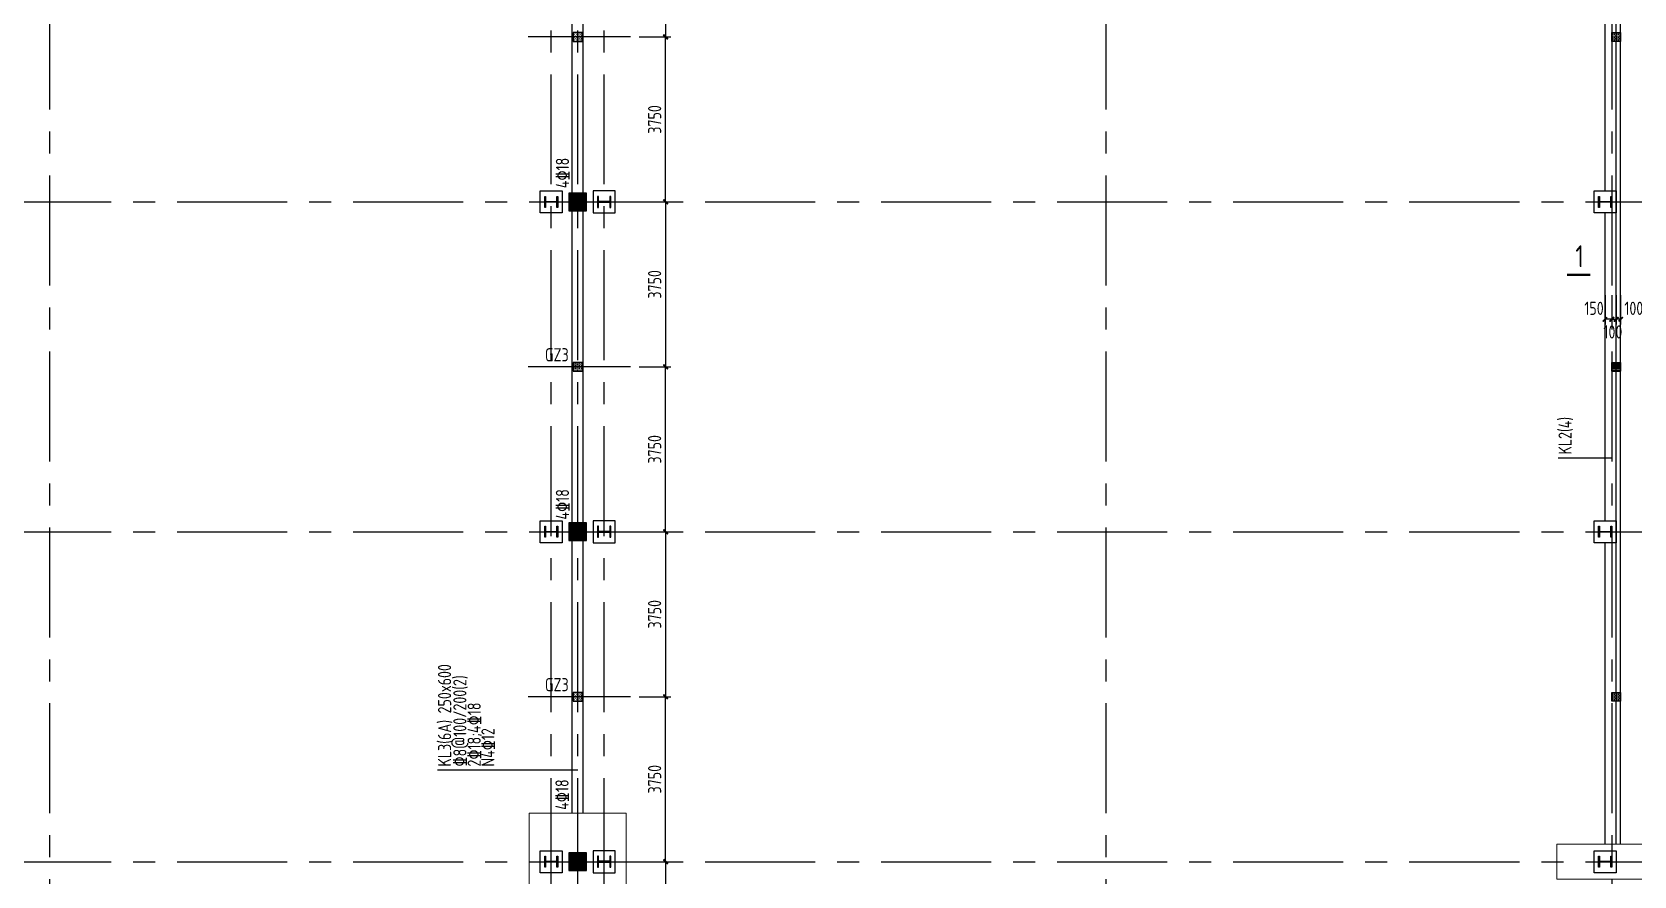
# Model space of a CAD drawing. Header units: millimetres. Extents: x 865490 to 879904, y 39442 to 44891.
# Drawn here: x 868949.2 to 869313.2, y 39670.1 to 39862 of the extents above; entities that cross this region are included whole.
import ezdxf

# ---------------------------------------------------------------- set-up
doc = ezdxf.new("R2010")
doc.units = ezdxf.units.MM
doc.header["$LTSCALE"] = 1000
doc.header["$MEASUREMENT"] = 0
doc.linetypes.add('CENTER', pattern=[2, 1.25, -0.25, 0.25, -0.25])
doc.linetypes.add('DOTE', pattern=[2.42, 2, -0.2, 0.02, -0.2])
doc.layers.add('1', color=4, linetype='Continuous', lineweight=70)
doc.layers.add('承台基础', color=23, linetype='Continuous', lineweight=18)
for name, color, linetype in [('DIM', 7, 'Continuous'), ('DOTE', 1, 'DOTE'), ('M_Prof', 2, 'Continuous'), ('PUB_DIM', 3, 'Continuous'), ('层14', 2, 'Continuous'), ('标注', 7, 'Continuous'), ('梁', 4, 'Continuous'), ('梁集中标注', 2, 'Continuous')]:
    doc.layers.add(name, color=color, linetype=linetype)
doc.styles.add('GBHZ', font='gbenor.shx', dxfattribs={"width": 0.9, "bigfont": 'gbcbig.shx'})
doc.dimstyles.new('Y100', dxfattribs={"dimscale": 0, "dimtxt": 3, "dimasz": 0.01, "dimexe": 1.2, "dimexo": 2, "dimgap": 1, "dimtad": 1, "dimdec": 0, "dimlfac": 100, "dimzin": 0, "dimdsep": 46, "dimtxsty": 'GBHZ', "dimblk": 'DX', "dimcen": 0.09, "dimdle": 1, "dimclrd": 7, "dimclre": 7, "dimclrt": 7, "dimadec": 0, "dimazin": 0, "dimtfac": 1, "dimtdec": 0, "dimtix": 1, "dimtmove": 2, "dimatfit": 3, "dimldrblk": 'DX', "dimfxl": 0, "dimtolj": 1, "dimtzin": 0, "dimarcsym": 0})
pattern_1 = [(0, (-657.64333, 1.7724), (0.15625, 0.3125), [0, -0.3125])]

# ---------------------------------------------------------------- blocks, each defined once
blk = doc.blocks.new('DX')
at = {"color": 0, "linetype": 'ByBlock', "const_width": 40}
blk.add_lwpolyline([(-54, -51), (46, 49)], dxfattribs=at)
blk = doc.blocks.new('*D1191')
at = {"layer": 'Defpoints', "color": 0, "transparency": 16777216}
for p in [(869085.15, 39673.36), (869085.15, 39635.86), (869093.15, 39635.86)]:
    blk.add_point(p, dxfattribs=at)
at = {"layer": 'dim', "color": 7, "lineweight": -2, "transparency": 16777216}
for p, q in [((869087.15, 39673.36), (869094.35, 39673.36)), ((869093.15, 39673.35), (869093.15, 39635.87)), ((869087.15, 39635.86), (869094.35, 39635.86))]:
    blk.add_line(p, q, dxfattribs=at)
at = {"layer": 'dim', "color": 7, "lineweight": -2, "transparency": 16777216, "xscale": 0.01, "yscale": 0.01, "zscale": 0.01}
for p, rotation in [((869093.15, 39673.36), 90), ((869093.15, 39635.86), 270)]:
    blk.add_blockref('DX', p, dxfattribs=dict(at, rotation=rotation))
at = {"layer": 'dim', "color": 7, "transparency": 16777216, "insert": (869090.65, 39654.61), "char_height": 3, "attachment_point": 5, "rotation": 90, "style": 'GBHZ'}
blk.add_mtext('\\A1;3750', dxfattribs=at)
blk = doc.blocks.new('*D1192')
at = {"layer": 'Defpoints', "color": 0, "transparency": 16777216}
for p in [(869085.15, 39710.86), (869093.15, 39710.86), (869085.15, 39673.36)]:
    blk.add_point(p, dxfattribs=at)
at = {"layer": 'dim', "color": 7, "lineweight": -2, "transparency": 16777216}
for p, q in [((869087.15, 39710.86), (869094.35, 39710.86)), ((869093.15, 39673.37), (869093.15, 39710.85)), ((869087.15, 39673.36), (869094.35, 39673.36))]:
    blk.add_line(p, q, dxfattribs=at)
at = {"layer": 'dim', "color": 7, "lineweight": -2, "transparency": 16777216, "xscale": 0.01, "yscale": 0.01, "zscale": 0.01}
for p, rotation in [((869093.15, 39710.86), 90), ((869093.15, 39673.36), 270)]:
    blk.add_blockref('DX', p, dxfattribs=dict(at, rotation=rotation))
at = {"layer": 'dim', "color": 7, "transparency": 16777216, "insert": (869090.65, 39692.11), "char_height": 3, "attachment_point": 5, "rotation": 90, "style": 'GBHZ'}
blk.add_mtext('\\A1;3750', dxfattribs=at)
blk = doc.blocks.new('*D1193')
at = {"layer": 'Defpoints', "color": 0, "transparency": 16777216}
for p in [(869085.15, 39748.36), (869085.15, 39710.86), (869093.15, 39710.86)]:
    blk.add_point(p, dxfattribs=at)
at = {"layer": 'dim', "color": 7, "lineweight": -2, "transparency": 16777216}
for p, q in [((869087.15, 39748.36), (869094.35, 39748.36)), ((869093.15, 39748.35), (869093.15, 39710.87)), ((869087.15, 39710.86), (869094.35, 39710.86))]:
    blk.add_line(p, q, dxfattribs=at)
at = {"layer": 'dim', "color": 7, "lineweight": -2, "transparency": 16777216, "xscale": 0.01, "yscale": 0.01, "zscale": 0.01}
for p, rotation in [((869093.15, 39748.36), 90), ((869093.15, 39710.86), 270)]:
    blk.add_blockref('DX', p, dxfattribs=dict(at, rotation=rotation))
at = {"layer": 'dim', "color": 7, "transparency": 16777216, "insert": (869090.65, 39729.61), "char_height": 3, "attachment_point": 5, "rotation": 90, "style": 'GBHZ'}
blk.add_mtext('\\A1;3750', dxfattribs=at)
blk = doc.blocks.new('*D1194')
at = {"layer": 'Defpoints', "color": 0, "transparency": 16777216}
for p in [(869085.15, 39785.86), (869093.15, 39785.86), (869085.15, 39748.36)]:
    blk.add_point(p, dxfattribs=at)
at = {"layer": 'dim', "color": 7, "lineweight": -2, "transparency": 16777216}
for p, q in [((869087.15, 39785.86), (869094.35, 39785.86)), ((869093.15, 39748.37), (869093.15, 39785.85)), ((869087.15, 39748.36), (869094.35, 39748.36))]:
    blk.add_line(p, q, dxfattribs=at)
at = {"layer": 'dim', "color": 7, "lineweight": -2, "transparency": 16777216, "xscale": 0.01, "yscale": 0.01, "zscale": 0.01}
for p, rotation in [((869093.15, 39785.86), 90), ((869093.15, 39748.36), 270)]:
    blk.add_blockref('DX', p, dxfattribs=dict(at, rotation=rotation))
at = {"layer": 'dim', "color": 7, "transparency": 16777216, "insert": (869090.65, 39767.11), "char_height": 3, "attachment_point": 5, "rotation": 90, "style": 'GBHZ'}
blk.add_mtext('\\A1;3750', dxfattribs=at)
blk = doc.blocks.new('*D1195')
at = {"layer": 'Defpoints', "color": 0, "transparency": 16777216}
for p in [(869085.15, 39823.36), (869085.15, 39785.86), (869093.15, 39785.86)]:
    blk.add_point(p, dxfattribs=at)
at = {"layer": 'dim', "color": 7, "lineweight": -2, "transparency": 16777216}
for p, q in [((869087.15, 39823.36), (869094.35, 39823.36)), ((869093.15, 39823.35), (869093.15, 39785.87)), ((869087.15, 39785.86), (869094.35, 39785.86))]:
    blk.add_line(p, q, dxfattribs=at)
at = {"layer": 'dim', "color": 7, "lineweight": -2, "transparency": 16777216, "xscale": 0.01, "yscale": 0.01, "zscale": 0.01}
for p, rotation in [((869093.15, 39823.36), 90), ((869093.15, 39785.86), 270)]:
    blk.add_blockref('DX', p, dxfattribs=dict(at, rotation=rotation))
at = {"layer": 'dim', "color": 7, "transparency": 16777216, "insert": (869090.65, 39804.61), "char_height": 3, "attachment_point": 5, "rotation": 90, "style": 'GBHZ'}
blk.add_mtext('\\A1;3750', dxfattribs=at)
blk = doc.blocks.new('*D1196')
at = {"layer": 'Defpoints', "color": 0, "transparency": 16777216}
for p in [(869085.15, 39860.86), (869093.15, 39860.86), (869085.15, 39823.36)]:
    blk.add_point(p, dxfattribs=at)
at = {"layer": 'dim', "color": 7, "lineweight": -2, "transparency": 16777216}
for p, q in [((869087.15, 39860.86), (869094.35, 39860.86)), ((869093.15, 39823.37), (869093.15, 39860.85)), ((869087.15, 39823.36), (869094.35, 39823.36))]:
    blk.add_line(p, q, dxfattribs=at)
at = {"layer": 'dim', "color": 7, "lineweight": -2, "transparency": 16777216, "xscale": 0.01, "yscale": 0.01, "zscale": 0.01}
for p, rotation in [((869093.15, 39860.86), 90), ((869093.15, 39823.36), 270)]:
    blk.add_blockref('DX', p, dxfattribs=dict(at, rotation=rotation))
at = {"layer": 'dim', "color": 7, "transparency": 16777216, "insert": (869090.65, 39842.11), "char_height": 3, "attachment_point": 5, "rotation": 90, "style": 'GBHZ'}
blk.add_mtext('\\A1;3750', dxfattribs=at)
blk = doc.blocks.new('*D1197')
at = {"layer": 'Defpoints', "color": 0, "transparency": 16777216}
for p in [(869085.15, 39898.36), (869085.15, 39860.86), (869093.15, 39860.86)]:
    blk.add_point(p, dxfattribs=at)
at = {"layer": 'dim', "color": 7, "lineweight": -2, "transparency": 16777216}
for p, q in [((869087.15, 39898.36), (869094.35, 39898.36)), ((869093.15, 39898.35), (869093.15, 39860.87)), ((869087.15, 39860.86), (869094.35, 39860.86))]:
    blk.add_line(p, q, dxfattribs=at)
at = {"layer": 'dim', "color": 7, "lineweight": -2, "transparency": 16777216, "xscale": 0.01, "yscale": 0.01, "zscale": 0.01}
for p, rotation in [((869093.15, 39898.36), 90), ((869093.15, 39860.86), 270)]:
    blk.add_blockref('DX', p, dxfattribs=dict(at, rotation=rotation))
at = {"layer": 'dim', "color": 7, "transparency": 16777216, "insert": (869090.65, 39879.61), "char_height": 3, "attachment_point": 5, "rotation": 90, "style": 'GBHZ'}
blk.add_mtext('\\A1;3750', dxfattribs=at)
blk = doc.blocks.new('*D2246')
at = {"layer": 'Defpoints', "color": 0, "transparency": 16777216}
for p in [(869309.16, 39804.14), (869310.16, 39804.14), (869309.16, 39796.66)]:
    blk.add_point(p, dxfattribs=at)
at = {"layer": '梁', "color": 7, "lineweight": -2, "transparency": 16777216}
for p, q in [((869309.16, 39802.14), (869309.16, 39795.46)), ((869310.16, 39802.14), (869310.16, 39795.46)), ((869309.15, 39796.66), (869309.14, 39796.66)), ((869310.16, 39796.66), (869309.16, 39796.66)), ((869310.17, 39796.66), (869310.18, 39796.66))]:
    blk.add_line(p, q, dxfattribs=at)
at = {"layer": '梁', "color": 7, "lineweight": -2, "transparency": 16777216, "xscale": 0.01, "yscale": 0.01, "zscale": 0.01}
blk.add_blockref('DX', (869309.16, 39796.66), dxfattribs=at)
at = {"layer": '梁', "color": 7, "lineweight": -2, "transparency": 16777216, "xscale": 0.01, "yscale": 0.01, "zscale": 0.01, "rotation": 180}
blk.add_blockref('DX', (869310.16, 39796.66), dxfattribs=at)
at = {"layer": '梁', "color": 7, "transparency": 16777216, "insert": (869313.17, 39799.16), "char_height": 3, "attachment_point": 5, "style": 'GBHZ'}
blk.add_mtext('\\A1;100', dxfattribs=at)
blk = doc.blocks.new('*D2247')
at = {"layer": 'Defpoints', "color": 0, "transparency": 16777216}
for p in [(869306.66, 39804.14), (869308.16, 39804.14), (869306.66, 39796.66)]:
    blk.add_point(p, dxfattribs=at)
at = {"layer": '梁', "color": 7, "lineweight": -2, "transparency": 16777216}
for p, q in [((869306.66, 39802.14), (869306.66, 39795.46)), ((869308.16, 39802.14), (869308.16, 39795.46)), ((869306.65, 39796.66), (869306.64, 39796.66)), ((869308.16, 39796.66), (869306.66, 39796.66)), ((869308.17, 39796.66), (869308.18, 39796.66))]:
    blk.add_line(p, q, dxfattribs=at)
at = {"layer": '梁', "color": 7, "lineweight": -2, "transparency": 16777216, "xscale": 0.01, "yscale": 0.01, "zscale": 0.01}
blk.add_blockref('DX', (869306.66, 39796.66), dxfattribs=at)
at = {"layer": '梁', "color": 7, "lineweight": -2, "transparency": 16777216, "xscale": 0.01, "yscale": 0.01, "zscale": 0.01, "rotation": 180}
blk.add_blockref('DX', (869308.16, 39796.66), dxfattribs=at)
at = {"layer": '梁', "color": 7, "transparency": 16777216, "insert": (869304.13, 39799.16), "char_height": 3, "attachment_point": 5, "style": 'GBHZ'}
blk.add_mtext('\\A1;150', dxfattribs=at)
blk = doc.blocks.new('*D2245')
at = {"layer": 'Defpoints', "color": 0, "transparency": 16777216}
for p in [(869308.16, 39804.14), (869309.16, 39804.14), (869309.16, 39796.66)]:
    blk.add_point(p, dxfattribs=at)
at = {"layer": '梁', "color": 7, "lineweight": -2, "transparency": 16777216}
for p, q in [((869308.16, 39802.14), (869308.16, 39795.46)), ((869309.16, 39802.14), (869309.16, 39795.46)), ((869308.15, 39796.66), (869308.14, 39796.66)), ((869308.16, 39796.66), (869309.16, 39796.66)), ((869309.17, 39796.66), (869309.18, 39796.66))]:
    blk.add_line(p, q, dxfattribs=at)
at = {"layer": '梁', "color": 7, "lineweight": -2, "transparency": 16777216, "xscale": 0.01, "yscale": 0.01, "zscale": 0.01}
blk.add_blockref('DX', (869308.16, 39796.66), dxfattribs=at)
at = {"layer": '梁', "color": 7, "lineweight": -2, "transparency": 16777216, "xscale": 0.01, "yscale": 0.01, "zscale": 0.01, "rotation": 180}
blk.add_blockref('DX', (869309.16, 39796.66), dxfattribs=at)
at = {"layer": '梁', "color": 7, "transparency": 16777216, "insert": (869308.41, 39793.8), "char_height": 3, "attachment_point": 5, "style": 'GBHZ'}
blk.add_mtext('\\A1;100', dxfattribs=at)

msp = doc.modelspace()

# ---------------------------------------------------------------- hatches: boundary and pattern name
at = {"layer": '层14'}
h = msp.add_hatch(dxfattribs=at)
h.set_pattern_fill('DOTS', color=256, scale=5)
h.set_pattern_definition(pattern_1)
h.paths.add_polyline_path([(869072.161, 39859.858), (869074.161, 39859.858), (869074.161, 39861.858), (869072.161, 39861.858)])
h = msp.add_hatch(dxfattribs=at)
h.set_pattern_fill('DOTS', color=256, scale=5)
h.set_pattern_definition(pattern_1)
h.paths.add_polyline_path([(869310.161, 39859.858), (869308.161, 39859.858), (869308.161, 39861.858), (869310.161, 39861.858)])
h = msp.add_hatch(dxfattribs=at)
h.set_pattern_fill('DOTS', color=256, scale=5)
h.set_pattern_definition(pattern_1)
h.paths.add_polyline_path([(869072.161, 39784.858), (869074.161, 39784.858), (869074.161, 39786.858), (869072.161, 39786.858)])
h = msp.add_hatch(dxfattribs=at)
h.set_pattern_fill('DOTS', color=256, scale=5)
h.set_pattern_definition(pattern_1)
h.paths.add_polyline_path([(869310.161, 39784.858), (869308.161, 39784.858), (869308.161, 39786.858), (869310.161, 39786.858)])
h = msp.add_hatch(dxfattribs=at)
h.set_pattern_fill('DOTS', color=256, scale=5)
h.set_pattern_definition(pattern_1)
h.paths.add_polyline_path([(869072.161, 39709.858), (869074.161, 39709.858), (869074.161, 39711.858), (869072.161, 39711.858)])
h = msp.add_hatch(dxfattribs=at)
h.set_pattern_fill('DOTS', color=256, scale=5)
h.set_pattern_definition(pattern_1)
h.paths.add_polyline_path([(869310.161, 39709.858), (869308.161, 39709.858), (869308.161, 39711.858), (869310.161, 39711.858)])

# ---------------------------------------------------------------- linework, layer by layer
for points in [[(869069.661, 39820.858), (869064.661, 39820.858), (869064.661, 39825.858), (869069.661, 39825.858)], [(869075.161, 39825.358), (869071.161, 39825.358), (869071.161, 39821.358), (869075.161, 39821.358)], [(869076.661, 39820.858), (869081.661, 39820.858), (869081.661, 39825.858), (869076.661, 39825.858)], [(869309.161, 39820.858), (869304.161, 39820.858), (869304.161, 39825.858), (869309.161, 39825.858)], [(869069.661, 39745.858), (869064.661, 39745.858), (869064.661, 39750.858), (869069.661, 39750.858)], [(869076.661, 39745.858), (869081.661, 39745.858), (869081.661, 39750.858), (869076.661, 39750.858)], [(869309.161, 39745.858), (869304.161, 39745.858), (869304.161, 39750.858), (869309.161, 39750.858)], [(869075.161, 39750.358), (869071.161, 39750.358), (869071.161, 39746.358), (869075.161, 39746.358)], [(869069.661, 39670.858), (869064.661, 39670.858), (869064.661, 39675.858), (869069.661, 39675.858)], [(869075.161, 39675.358), (869071.161, 39675.358), (869071.161, 39671.358), (869075.161, 39671.358)], [(869076.661, 39670.858), (869081.661, 39670.858), (869081.661, 39675.858), (869076.661, 39675.858)], [(869309.161, 39670.858), (869304.161, 39670.858), (869304.161, 39675.858), (869309.161, 39675.858)]]:
    msp.add_lwpolyline(points, close=True)
at = {"layer": '1', "color": 2, "const_width": 0.48}
msp.add_lwpolyline([(869303.263, 39806.774), (869297.981, 39806.774)], dxfattribs=at)
at = {"layer": 'DOTE', "linetype": 'CENTER', "ltscale": 0.02}
for p, q in [((868953.161, 39989.358), (868953.161, 39507.358)), ((869067.161, 39507.358), (869067.161, 39989.358)), ((869073.161, 39507.358), (869073.161, 39989.358)), ((869079.161, 39507.358), (869079.161, 39989.358)), ((869193.161, 39989.358), (869193.161, 39507.358)), ((869308.161, 39989.358), (869308.161, 39507.358)), ((869085.15, 39860.858), (869061.893, 39860.858)), ((868822.161, 39823.358), (869324.161, 39823.358)), ((869085.15, 39785.858), (869061.893, 39785.858)), ((868822.161, 39748.358), (869324.161, 39748.358)), ((869085.15, 39710.858), (869061.893, 39710.858)), ((868822.161, 39673.358), (869324.161, 39673.358))]:
    msp.add_line(p, q, dxfattribs=at)
at = {"layer": 'M_Prof'}
for points in [[(869068.661, 39824.608), (869068.661, 39822.108), (869068.461, 39822.108), (869068.461, 39823.268), (869065.861, 39823.268), (869065.861, 39822.108), (869065.661, 39822.108), (869065.661, 39824.608), (869065.861, 39824.608), (869065.861, 39823.448), (869068.461, 39823.448), (869068.461, 39824.608)], [(869077.661, 39824.608), (869077.661, 39822.108), (869077.861, 39822.108), (869077.861, 39823.268), (869080.461, 39823.268), (869080.461, 39822.108), (869080.661, 39822.108), (869080.661, 39824.608), (869080.461, 39824.608), (869080.461, 39823.448), (869077.861, 39823.448), (869077.861, 39824.608)], [(869308.161, 39824.608), (869308.161, 39822.108), (869307.961, 39822.108), (869307.961, 39823.268), (869305.361, 39823.268), (869305.361, 39822.108), (869305.161, 39822.108), (869305.161, 39824.608), (869305.361, 39824.608), (869305.361, 39823.448), (869307.961, 39823.448), (869307.961, 39824.608)], [(869068.661, 39749.608), (869068.661, 39747.108), (869068.461, 39747.108), (869068.461, 39748.268), (869065.861, 39748.268), (869065.861, 39747.108), (869065.661, 39747.108), (869065.661, 39749.608), (869065.861, 39749.608), (869065.861, 39748.448), (869068.461, 39748.448), (869068.461, 39749.608)], [(869077.661, 39749.608), (869077.661, 39747.108), (869077.861, 39747.108), (869077.861, 39748.268), (869080.461, 39748.268), (869080.461, 39747.108), (869080.661, 39747.108), (869080.661, 39749.608), (869080.461, 39749.608), (869080.461, 39748.448), (869077.861, 39748.448), (869077.861, 39749.608)], [(869308.161, 39749.608), (869308.161, 39747.108), (869307.961, 39747.108), (869307.961, 39748.268), (869305.361, 39748.268), (869305.361, 39747.108), (869305.161, 39747.108), (869305.161, 39749.608), (869305.361, 39749.608), (869305.361, 39748.448), (869307.961, 39748.448), (869307.961, 39749.608)], [(869068.661, 39674.608), (869068.661, 39672.108), (869068.461, 39672.108), (869068.461, 39673.268), (869065.861, 39673.268), (869065.861, 39672.108), (869065.661, 39672.108), (869065.661, 39674.608), (869065.861, 39674.608), (869065.861, 39673.448), (869068.461, 39673.448), (869068.461, 39674.608)], [(869077.661, 39674.608), (869077.661, 39672.108), (869077.861, 39672.108), (869077.861, 39673.268), (869080.461, 39673.268), (869080.461, 39672.108), (869080.661, 39672.108), (869080.661, 39674.608), (869080.461, 39674.608), (869080.461, 39673.448), (869077.861, 39673.448), (869077.861, 39674.608)], [(869308.161, 39674.608), (869308.161, 39672.108), (869307.961, 39672.108), (869307.961, 39673.268), (869305.361, 39673.268), (869305.361, 39672.108), (869305.161, 39672.108), (869305.161, 39674.608), (869305.361, 39674.608), (869305.361, 39673.448), (869307.961, 39673.448), (869307.961, 39674.608)]]:
    msp.add_lwpolyline(points, close=True, dxfattribs=at)
at = {"layer": '层14'}
for points in [[(869072.161, 39859.858), (869074.161, 39859.858), (869074.161, 39861.858), (869072.161, 39861.858)], [(869310.161, 39859.858), (869308.161, 39859.858), (869308.161, 39861.858), (869310.161, 39861.858)], [(869072.161, 39784.858), (869074.161, 39784.858), (869074.161, 39786.858), (869072.161, 39786.858)], [(869310.161, 39784.858), (869308.161, 39784.858), (869308.161, 39786.858), (869310.161, 39786.858)], [(869072.161, 39709.858), (869074.161, 39709.858), (869074.161, 39711.858), (869072.161, 39711.858)], [(869310.161, 39709.858), (869308.161, 39709.858), (869308.161, 39711.858), (869310.161, 39711.858)]]:
    msp.add_lwpolyline(points, close=True, dxfattribs=at)
at = {"layer": '承台基础', "color": 2, "ltscale": 0.006}
for points in [[(869084.161, 39684.358), (869062.161, 39684.358), (869062.161, 39662.358), (869084.161, 39662.358)], [(869295.661, 39669.358), (869317.661, 39669.358), (869317.661, 39677.358), (869295.661, 39677.358)]]:
    msp.add_lwpolyline(points, close=True, dxfattribs=at)
at = {"layer": '标注'}
for points in [[(869075.161, 39825.358), (869075.161, 39821.358), (869071.161, 39825.358), (869071.161, 39821.358)], [(869075.161, 39750.358), (869075.161, 39746.358), (869071.161, 39750.358), (869071.161, 39746.358)], [(869075.161, 39675.358), (869075.161, 39671.358), (869071.161, 39675.358), (869071.161, 39671.358)]]:
    msp.add_solid(points, dxfattribs=at)
at = {"layer": '梁'}
for p, q in [((869310.161, 39677.358), (869310.161, 39976.358)), ((869309.161, 39677.358), (869309.161, 39975.358)), ((869071.911, 39825.358), (869071.911, 39896.358)), ((869074.411, 39825.358), (869074.411, 39896.358)), ((869306.661, 39825.858), (869306.661, 39895.858)), ((869071.911, 39750.358), (869071.911, 39821.358)), ((869074.411, 39750.358), (869074.411, 39821.358)), ((869306.661, 39750.858), (869306.661, 39820.858)), ((869071.911, 39684.358), (869071.911, 39746.358)), ((869074.411, 39684.358), (869074.411, 39746.358)), ((869306.661, 39677.358), (869306.661, 39745.858))]:
    msp.add_line(p, q, dxfattribs=at)
at = {"layer": '梁集中标注'}
for p, q in [((869308.161, 39765.083), (869295.954, 39765.083)), ((869073.161, 39694.15), (869041.317, 39694.15))]:
    msp.add_line(p, q, dxfattribs=at)

# ---------------------------------------------------------------- texts
at = {"layer": 'PUB_DIM', "style": 'GBHZ', "width": 0.9}
msp.add_text('1', height=5, dxfattribs=at).set_placement((869299.908, 39808.502))
at = {"layer": '梁集中标注', "color": 1, "style": 'GBHZ', "width": 0.9}
for s, p in [('4%%13218', (869071.202, 39826.465)), ('4%%13218', (869071.202, 39751.123)), ('2%%13218;4%%13218', (869051.137, 39694.977)), ('4%%13218', (869071.103, 39685.14))]:
    msp.add_text(s, height=3, rotation=90, dxfattribs=at).set_placement(p)
at = {"layer": '梁集中标注', "style": 'GBHZ', "width": 0.9}
for p in [(869065.734, 39787.097), (869065.734, 39712.097)]:
    msp.add_text('GZ3', height=3, dxfattribs=at).set_placement(p)
for s, p in [('KL2(4)', (869299.048, 39765.91)), ('KL3(6A) 250x600', (869044.411, 39694.977)), ('%%1328@100/200(2)', (869047.888, 39694.977)), ('N4%%13212', (869054.271, 39694.977))]:
    msp.add_text(s, height=3, rotation=90, dxfattribs=at).set_placement(p)

# ---------------------------------------------------------------- dimensions: what is measured, and where the dimension line sits
at = {"layer": 'dim'}
for base, p1, p2, angle, picture, middle in [((869093.15, 39860.858), (869085.15, 39898.358), (869085.15, 39860.858), 270, '*D1197', (869090.65, 39879.608)), ((869093.15, 39860.858), (869085.15, 39823.358), (869085.15, 39860.858), 90, '*D1196', (869090.65, 39842.108)), ((869093.15, 39785.858), (869085.15, 39823.358), (869085.15, 39785.858), 270, '*D1195', (869090.65, 39804.608)), ((869093.15, 39785.858), (869085.15, 39748.358), (869085.15, 39785.858), 90, '*D1194', (869090.65, 39767.108)), ((869093.15, 39710.858), (869085.15, 39748.358), (869085.15, 39710.858), 270, '*D1193', (869090.65, 39729.608)), ((869093.15, 39710.858), (869085.15, 39673.358), (869085.15, 39710.858), 90, '*D1192', (869090.65, 39692.108)), ((869093.15, 39635.858), (869085.15, 39673.358), (869085.15, 39635.858), 270, '*D1191', (869090.65, 39654.608))]:
    dim = msp.add_linear_dim(base=base, p1=p1, p2=p2, angle=angle, dimstyle='Y100', override={"dimscale": 1}, dxfattribs=at)
    dim.commit()
    dim.dimension.update_dxf_attribs({"geometry": picture, "text_midpoint": middle})
at = {"layer": '梁'}
for base, p1, p2, picture, middle in [((869306.661, 39796.657), (869308.161, 39804.14), (869306.661, 39804.14), '*D2247', (869304.132, 39799.157)), ((869309.161, 39796.657), (869310.161, 39804.14), (869309.161, 39804.14), '*D2246', (869313.175, 39799.157))]:
    dim = msp.add_linear_dim(base=base, p1=p1, p2=p2, angle=180, dimstyle='Y100', override={"dimscale": 1, "dimfxl": 2}, dxfattribs=at)
    dim.commit()
    dim.dimension.update_dxf_attribs({"geometry": picture, "text_midpoint": middle, "dimtype": 160})
dim = msp.add_linear_dim(base=(869309.161, 39796.657), p1=(869308.161, 39804.14), p2=(869309.161, 39804.14), dimstyle='Y100', override={"dimscale": 1, "dimfxl": 2}, dxfattribs=at)
dim.commit()
dim.dimension.update_dxf_attribs({"geometry": '*D2245', "text_midpoint": (869308.412, 39793.796), "dimtype": 160})

doc.saveas('drawing.dxf')
